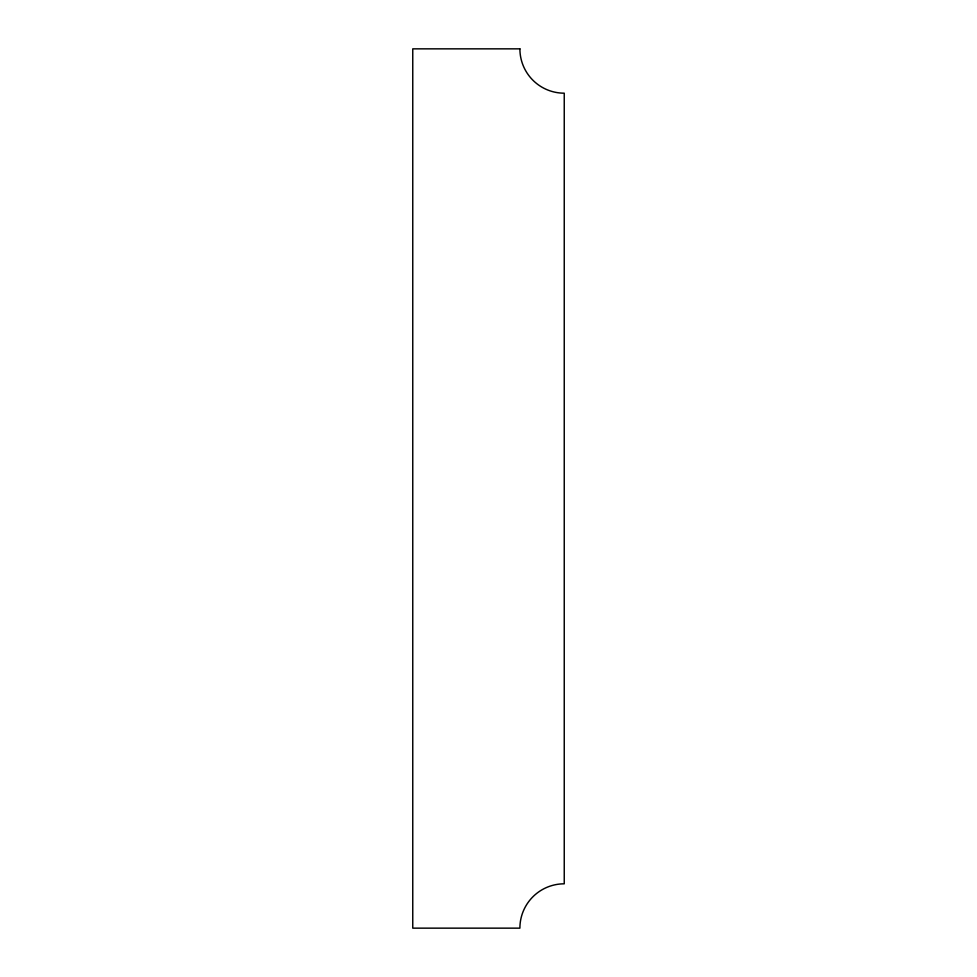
<?xml version="1.0" encoding="UTF-8"?>
<svg xmlns="http://www.w3.org/2000/svg" width="977" height="977" viewBox="0 0 977 977"><rect width="100%" height="100%" fill="white"/><g stroke="black" fill="none" stroke-linecap="round" stroke-linejoin="round"><path stroke-width="1.47" d="M519.898 48.85L412.758 48.85L412.758 928.15L519.898 928.15A44.331 44.331 0 0 1 564.242 883.819L564.242 93.181A44.331 44.331 0 0 1 519.898 48.85"/></g></svg>
